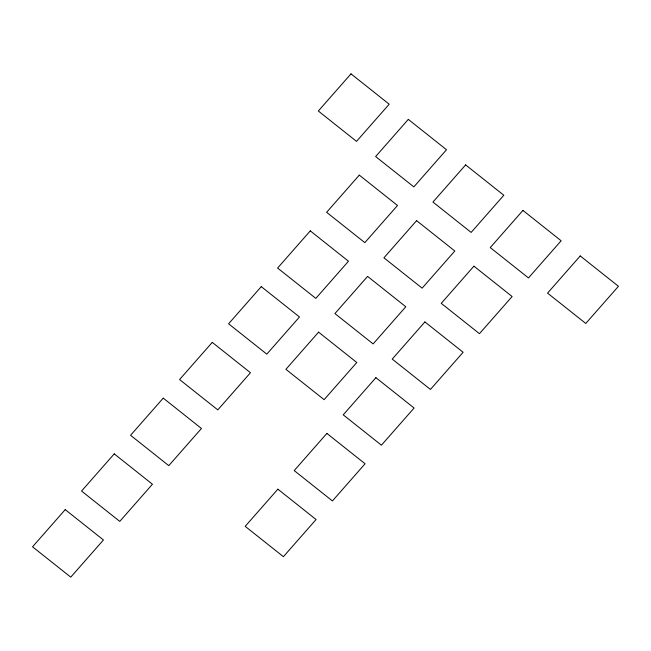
<?xml version="1.0" encoding="UTF-8"?>
<svg xmlns="http://www.w3.org/2000/svg" width="651" height="651" viewBox="0 0 651 651"><rect width="100%" height="100%" fill="white"/><g stroke="black" fill="none" stroke-linecap="round" stroke-linejoin="round"><path stroke-width="0.98" d="M350.995 73.856L318.323 111.02L356.528 141.373L389.208 104.201L350.995 73.856M65.222 509.627L32.55 546.799L70.756 577.144L103.436 539.98L65.222 509.627M114.234 453.877L81.562 491.049L119.768 521.394L152.448 484.23L114.234 453.877M163.246 398.127L130.574 435.299L168.78 465.644L201.46 428.48L163.246 398.127M212.259 342.377L179.586 379.549L217.792 409.894L250.472 372.73L212.259 342.377M261.271 286.627L228.599 323.799L266.804 354.144L299.476 316.98L261.271 286.627M310.283 230.877L277.611 268.049L315.816 298.394L348.488 261.23L310.283 230.877M359.295 175.127L326.623 212.299L364.829 242.644L397.501 205.48L359.295 175.127M408.307 119.377L375.635 156.549L413.841 186.894L446.513 149.73L408.307 119.377M318.583 332.148L285.911 369.32L324.117 399.665L356.789 362.501L318.583 332.148M367.595 276.398L334.923 313.57L373.129 343.915L405.801 306.751L367.595 276.398M416.607 220.648L383.935 257.82L422.141 288.165L454.813 251.001L416.607 220.648M465.62 164.898L432.948 202.07L471.153 232.415L503.825 195.251L465.62 164.898M277.871 489.17L245.199 526.342L283.405 556.686L316.077 519.522L277.871 489.17M326.883 433.42L294.211 470.592L332.417 500.936L365.089 463.772L326.883 433.42M375.896 377.67L343.223 414.842L381.429 445.186L414.101 408.022L375.896 377.67M424.908 321.92L392.236 359.092L430.441 389.436L463.113 352.272L424.908 321.92M473.92 266.169L441.248 303.342L479.453 333.686L512.125 296.522L473.92 266.169M522.932 210.419L490.26 247.592L528.466 277.936L561.138 240.772L522.932 210.419M580.244 255.941L547.564 293.113L585.778 323.457L618.45 286.294L580.244 255.941"/></g></svg>
